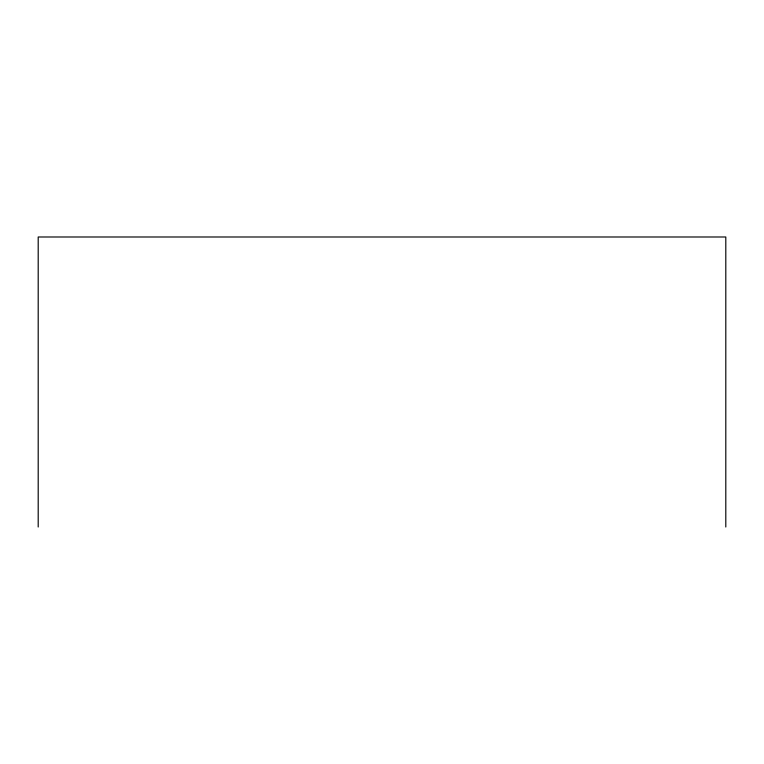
<?xml version="1.0" encoding="UTF-8"?>
<svg xmlns="http://www.w3.org/2000/svg" width="764" height="764" viewBox="0 0 764 764"><rect width="100%" height="100%" fill="white"/><g stroke="black" fill="none" stroke-linecap="round" stroke-linejoin="round"><path stroke-width="1.15" d="M725.8 527.007L725.8 236.993L38.2 236.993L38.2 527.007"/></g></svg>
